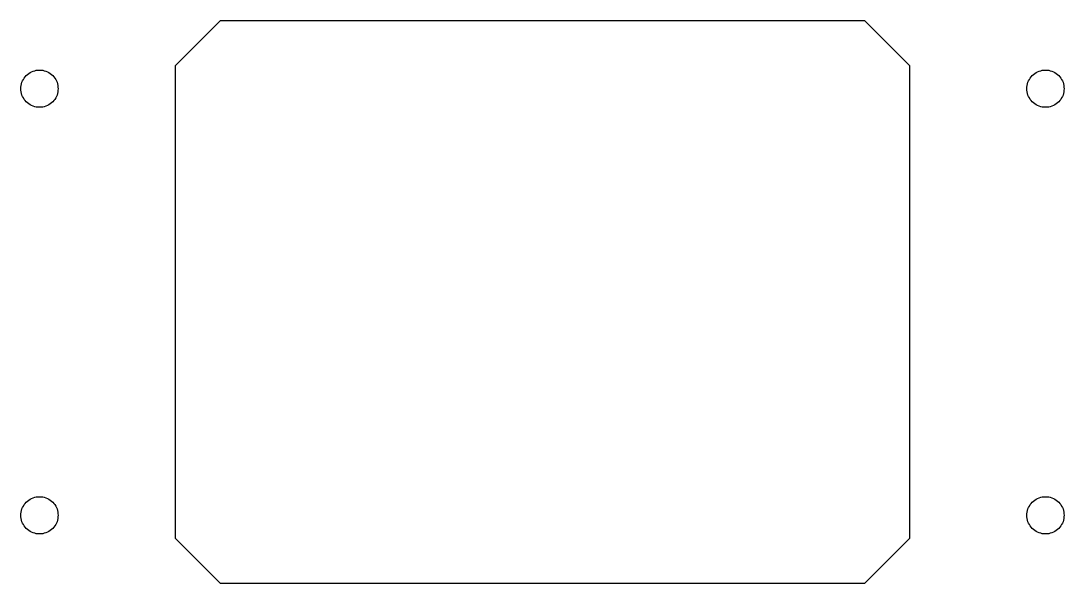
# Model space of a CAD drawing. Extents: x 8 to 124, y 6 to 69.
import ezdxf

# ---------------------------------------------------------------- set-up
doc = ezdxf.new("R2010")
doc.units = 0
doc.layers.get('0').update_dxf_attribs({"linetype": 'CONTINUOUS'})

msp = doc.modelspace()

# ---------------------------------------------------------------- linework, layer by layer
at = {"color": 7}
for p, q in [((29.855295, 68.739623), (24.855294, 63.739622)), ((101.655293, 68.739623), (29.855295, 68.739623)), ((106.655295, 63.739622), (101.655293, 68.739623)), ((24.855294, 63.739622), (24.855294, 11.139617)), ((106.655295, 11.139617), (106.655295, 63.739622)), ((11.830296, 61.189623), (11.830296, 61.189623)), ((123.830294, 61.189623), (123.830294, 61.189623)), ((11.830296, 13.689636), (11.830296, 13.689636)), ((123.830294, 13.689636), (123.830294, 13.689636)), ((24.855294, 11.139617), (29.855295, 6.139616)), ((101.655293, 6.139616), (106.655295, 11.139617)), ((29.855295, 6.139616), (101.655293, 6.139616))]:
    msp.add_line(p, q, dxfattribs=at)
for points, knots in [([(11.830296, 61.189623), (11.805503, 61.43222), (11.756274, 61.913944), (11.374334, 62.550549), (10.815112, 63.023848), (10.12262, 63.27487), (9.387809, 63.27487), (8.696287, 63.023849), (8.133191, 62.550549), (7.765642, 61.913944), (7.637312, 61.189622), (7.765642, 60.4653), (8.133192, 59.828695), (8.696286, 59.355394), (9.387809, 59.104373), (10.12262, 59.104372), (10.815112, 59.355394), (11.374334, 59.828695), (11.756274, 60.4653), (11.805503, 60.947025), (11.830296, 61.189623)], [0, 0, 0, 0, 0.7241, 1.437838, 2.161939, 2.886038, 3.599776, 4.323877, 5.047977, 5.761715, 6.485815, 7.209916, 7.923654, 8.647755, 9.371856, 10.085593, 10.809693, 11.533794, 12.247533, 12.971634, 12.971634, 12.971634, 12.971634]), ([(123.830294, 61.189623), (123.805502, 61.43222), (123.756273, 61.913944), (123.374335, 62.550549), (122.815113, 63.023849), (122.122621, 63.27487), (121.387809, 63.27487), (120.696288, 63.023848), (120.133193, 62.550549), (119.765642, 61.913944), (119.637311, 61.189622), (119.765642, 60.4653), (120.133193, 59.828695), (120.696287, 59.355394), (121.387809, 59.104372), (122.122621, 59.104373), (122.815113, 59.355394), (123.374335, 59.828695), (123.756274, 60.465301), (123.805503, 60.947025), (123.830294, 61.189623)], [0, 0, 0, 0, 0.7241, 1.437837, 2.161938, 2.886039, 3.599776, 4.323876, 5.047977, 5.761715, 6.485815, 7.209916, 7.923654, 8.647756, 9.371855, 10.085593, 10.809694, 11.533795, 12.247533, 12.971634, 12.971634, 12.971634, 12.971634]), ([(11.830296, 13.689636), (11.805503, 13.93223), (11.756273, 14.41395), (11.374332, 15.050551), (10.815112, 15.523852), (10.122621, 15.774882), (9.387808, 15.774881), (8.696286, 15.523853), (8.133194, 15.050551), (7.765643, 14.41395), (7.637312, 13.689629), (7.765641, 12.965306), (8.133191, 12.328695), (8.696286, 11.855391), (9.387808, 11.604362), (10.122621, 11.604362), (10.815112, 11.855392), (11.374334, 12.328695), (11.756275, 12.965306), (11.805504, 13.447035), (11.830296, 13.689636)], [0, 0, 0, 0, 0.724091, 1.437826, 2.16193, 2.886031, 3.599769, 4.323871, 5.047975, 5.761709, 6.4858, 7.20991, 7.923651, 8.647755, 9.371858, 10.085596, 10.809697, 11.533801, 12.247543, 12.971653, 12.971653, 12.971653, 12.971653]), ([(123.830294, 13.689636), (123.805502, 13.93223), (123.756272, 14.41395), (123.374333, 15.050551), (122.815113, 15.523853), (122.122622, 15.774881), (121.387808, 15.774882), (120.696287, 15.523852), (120.133195, 15.050551), (119.765642, 14.41395), (119.637311, 13.689629), (119.765641, 12.965306), (120.133193, 12.328695), (120.696287, 11.855392), (121.387808, 11.604362), (122.122622, 11.604362), (122.815113, 11.855391), (123.374335, 12.328695), (123.756275, 12.965306), (123.805503, 13.447035), (123.830294, 13.689636)], [0, 0, 0, 0, 0.724091, 1.437825, 2.161929, 2.886031, 3.599769, 4.32387, 5.047974, 5.761709, 6.4858, 7.20991, 7.923652, 8.647756, 9.371857, 10.085595, 10.809698, 11.533802, 12.247543, 12.971653, 12.971653, 12.971653, 12.971653])]:
    msp.add_open_spline(points, degree=3, knots=knots, dxfattribs=at)

doc.saveas('drawing.dxf')
